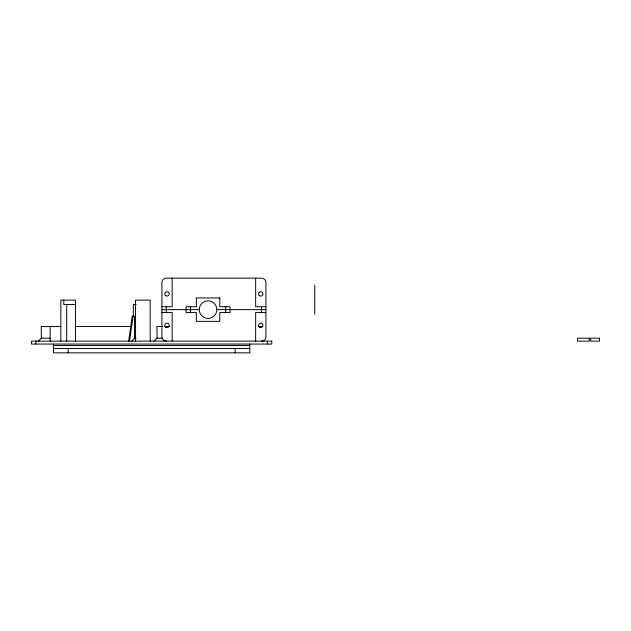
<?xml version="1.0" encoding="UTF-8"?>
<svg xmlns="http://www.w3.org/2000/svg" width="631" height="631" viewBox="0 0 631 631"><rect width="100%" height="100%" fill="white"/><g stroke="black" fill="none" stroke-linecap="round" stroke-linejoin="round"><path stroke-width="0.95" d="M128.653 341.134L132.234 316.099L134.458 316.099L134.458 338.2L131.887 341.134M129.529 341.134L133.117 316.099M38.286 341.134L41.362 338.2L41.22 326.487L60.947 326.487M154.003 341.134L157.08 338.2L156.93 326.487L162.498 326.487M75.491 304.513L63.778 304.513L63.778 300.119M136.13 304.513L133.346 304.513L133.354 316.068M161.915 306.713L172.168 306.713L172.168 278.153M265.911 306.713L255.658 306.713L255.658 278.153M161.915 309.64L199.262 309.64M216.843 309.64A8.787 8.787 0 0 1 203.655 317.251A8.787 8.787 0 0 1 203.655 302.028A8.787 8.787 0 0 1 216.843 309.64L265.911 309.64M161.915 312.574L172.168 312.574L172.168 341.134M265.911 312.574L255.658 312.574L255.658 341.134M75.657 326.487L130.578 326.487M164.202 326.487L169.794 326.487M258.458 326.487L262.102 326.487M41.228 338.2L50.188 338.2M134.458 338.2L136.012 338.2M156.945 338.2L162.624 338.2M53.525 345.528L249.797 345.528M53.525 348.454L249.797 348.454M314.751 285.315L314.751 314.175M267.37 341.134L267.37 344.061M261.518 306.713L261.518 312.574M249.797 344.061L249.797 352.847L53.525 352.847L53.525 344.061M235.15 348.454L235.15 352.847M225.63 306.713L225.63 312.574M190.475 306.713L190.475 312.574M166.308 306.713L166.308 312.574M150.194 341.134L150.194 300.119L135.547 300.119L135.547 341.134M75.491 341.134L75.491 300.119L60.844 300.119L60.844 341.134M68.172 348.454L68.172 352.847M66.705 304.513L66.705 341.134M50.157 326.487L50.157 341.134M35.943 341.134L35.943 344.061M166.308 341.134A4.393 4.393 0 0 1 161.915 336.741L161.915 282.546A4.393 4.393 0 0 1 166.308 278.153L261.518 278.153A4.393 4.393 0 0 1 265.911 282.546L265.911 336.741A4.393 4.393 0 0 1 261.518 341.134M219.769 297.927L196.336 297.927L196.336 306.713L186.082 306.713L186.082 312.574L196.336 312.574L196.336 321.36L219.769 321.36L219.769 312.574L230.023 312.574L230.023 306.713L219.769 306.713L219.769 297.927M589.315 338.2L577.602 338.2L577.602 341.134L589.315 341.134L589.315 338.2M599.45 338.2L590.663 338.2L590.663 341.134L599.45 341.134L599.45 338.2M271.772 341.134L31.55 341.134L31.55 344.061L271.772 344.061L271.772 341.134M165.937 295.797A2.201 2.201 0 0 0 169.234 293.896A2.201 2.201 0 0 0 165.937 291.995A2.201 2.201 0 0 0 165.937 295.797M259.688 295.797A2.201 2.201 0 0 0 262.977 293.896A2.201 2.201 0 0 0 259.688 291.995A2.201 2.201 0 0 0 259.688 295.797M165.937 327.292A2.201 2.201 0 0 0 169.234 325.391A2.201 2.201 0 0 0 165.937 323.482A2.201 2.201 0 0 0 165.937 327.292M259.688 327.292A2.201 2.201 0 0 0 262.977 325.391A2.201 2.201 0 0 0 259.688 323.482A2.201 2.201 0 0 0 259.688 327.292"/></g></svg>
